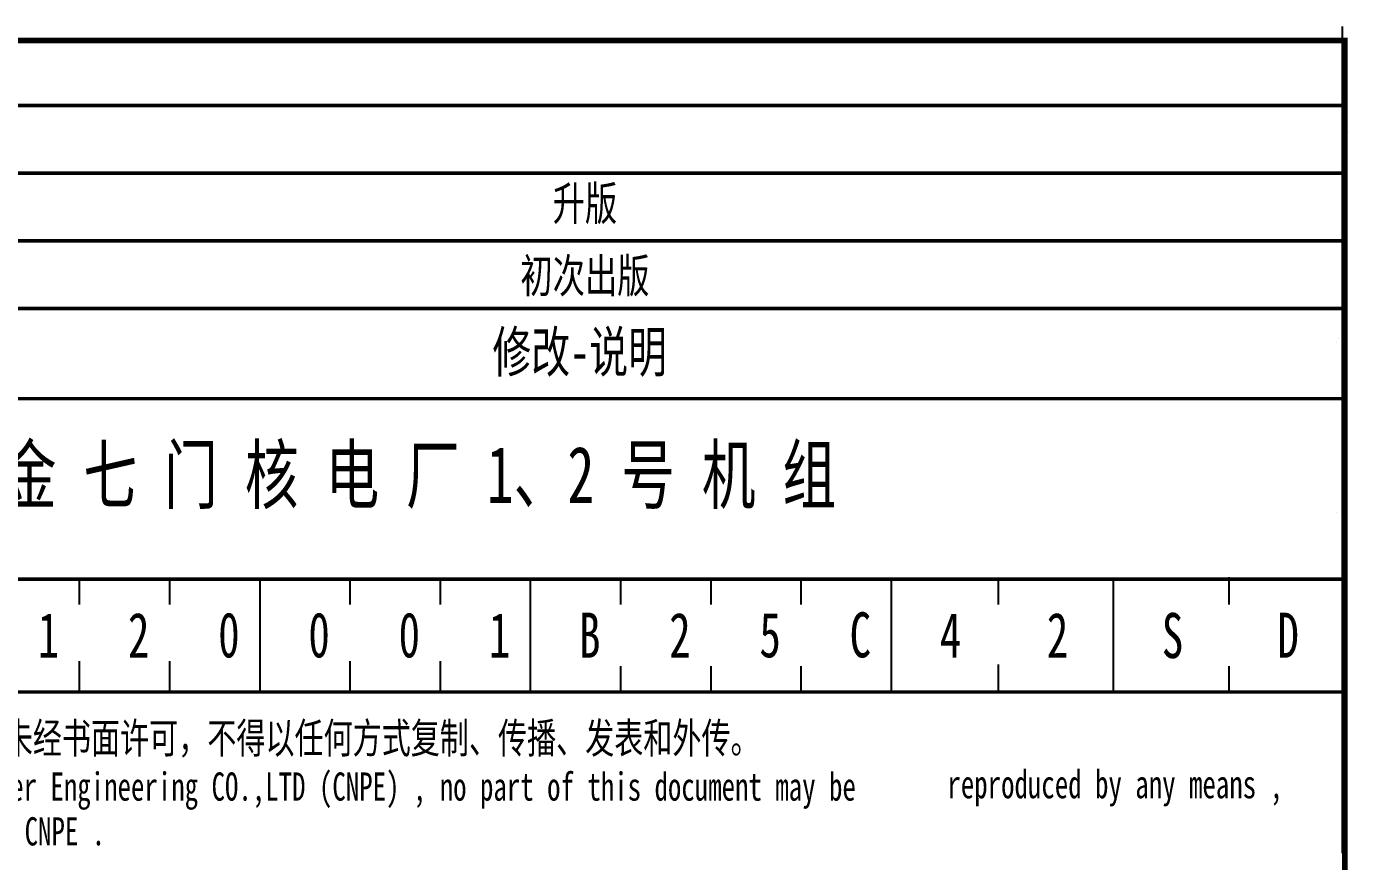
# Model space of a CAD drawing. Header units: inches. Extents: x 6167 to 15201, y -11413 to -4745.
# Drawn here: x 9339 to 15201, y -8448 to -4745 of the extents above; entities that cross this region are included whole.
import ezdxf

# ---------------------------------------------------------------- set-up
doc = ezdxf.new("R2010")
doc.units = ezdxf.units.IN
doc.header["$MEASUREMENT"] = 0
doc.layers.add('1', color=7, linetype='Continuous')
doc.styles.add('宋体', font='', dxfattribs={"width": 0.7})
doc.styles.get('宋体').set_extended_font_data('SimSun')

# ---------------------------------------------------------------- blocks, each defined once
blk = doc.blocks.new('图签')
at = {"layer": '1'}
for p, q in [((-0.2, 59.71), (-0.2, 133.01)), ((0, 60.06), (0, 131.76)), ((-0.72, 105.01), (-0.72, 105.01)), ((-0.72, 105.01), (-0.72, 105.01)), ((-0.72, 105.01), (-0.72, 105.01)), ((-0.72, 105.01), (-0.72, 105.01)), ((-0.53, 105.36), (-0.53, 105.36)), ((-0.53, 105.36), (-0.53, 105.36)), ((-0.53, 105.36), (-0.53, 105.36)), ((-0.53, 105.36), (-0.53, 105.36)), ((-112.2, 81.76), (-112.2, 84)), ((-104.2, 81.76), (-104.2, 84)), ((-96.2, 74), (-96.2, 84)), ((-88.2, 81.76), (-88.2, 84)), ((-80.2, 81.76), (-80.2, 84)), ((-72.2, 74), (-72.2, 84)), ((-64.2, 81.76), (-64.2, 84)), ((-56.2, 81.76), (-56.2, 84)), ((-48.2, 81.76), (-48.2, 84)), ((-40.2, 74), (-40.2, 84)), ((-30.71, 81.75), (-30.71, 84)), ((-20.51, 73.94), (-20.51, 83.94)), ((-10.26, 81.76), (-10.26, 84.17)), ((-112.2, 74), (-112.21, 76.72)), ((-104.2, 74), (-104.2, 76.72)), ((-88.2, 74), (-88.2, 76.72)), ((-80.2, 74), (-80.2, 76.72)), ((-64.2, 74), (-64.2, 76.27)), ((-56.2, 74), (-56.2, 76.27)), ((-48.2, 74), (-48.2, 76.27)), ((-30.71, 74.09), (-30.71, 76.44)), ((-10.26, 74), (-10.26, 76.27)), ((-0.2, 74), (-180.2, 74))]:
    blk.add_line(p, q, dxfattribs=at)
at = {"layer": '1', "color": 7}
for p, q in [((0.34, 123.67), (0.34, 123.67)), ((0.34, 123.67), (0.34, 123.67)), ((0.34, 123.67), (0.34, 123.67)), ((0.34, 123.67), (0.34, 123.67)), ((-0.69, 89.9), (-0.69, 89.9)), ((-0.69, 89.9), (-0.69, 89.9)), ((-0.69, 89.9), (-0.69, 89.9)), ((-0.69, 89.9), (-0.69, 89.9))]:
    blk.add_line(p, q, dxfattribs=at)
at = {"layer": '1', "color": 7, "const_width": 0.5}
blk.add_lwpolyline([(-180, 0), (0, 0), (0, 131.76), (-180, 131.76)], close=True, dxfattribs=at)
at = {"layer": '1', "color": 7, "const_width": 0.3}
for points in [[(-180.2, 126), (-0.2, 126)], [(-180.2, 120), (-0.2, 120)], [(-180.2, 114), (-0.2, 114)], [(-180.2, 108), (-0.2, 108)], [(-180.2, 100), (-0.2, 100)], [(-180.2, 84), (-0.2, 84)], [(-180.2, 74), (-0.2, 74)], [(-180, 74), (0, 74)]]:
    blk.add_lwpolyline(points, dxfattribs=at)
at = {"linetype": 'Continuous', "attachment_point": 5, "style": '宋体'}
for s, width, heights, insert, char_height in [('浙 江 金 七 门 核 电 厂 1、2 号 机 组', 163.6991, [-6.65], (-89.21, 92.99), 5), ('1', 5.7748, [-4], (-114.96, 79.03), 4), ('2', 5.7748, [-4], (-106.96, 79.03), 4), ('0', 5.7748, [-4], (-98.96, 79.03), 4), ('0', 5.7748, [-4], (-90.96, 79.03), 4), ('0', 5.7748, [-4], (-82.96, 79.03), 4), ('1', 5.7748, [-4], (-74.96, 79.03), 4), ('B', 5.7748, [-4], (-66.96, 79.03), 4), ('2', 5.7748, [-4], (-58.96, 79.03), 4), ('5', 5.7748, [-4], (-50.96, 79.03), 4), ('C', 5.7748, [-4], (-42.96, 79.03), 4), ('4', 5.7748, [-4], (-34.96, 79.03), 4), ('2', 5.7748, [-4], (-25.47, 79.03), 4), ('S', 5.7748, [-4], (-15.27, 78.97), 4), ('D', 5.7748, [-4], (-5.02, 79.03), 4)]:
    blk.add_mtext_dynamic_manual_height_columns(s, width=width, gutter_width=1, heights=heights, dxfattribs=dict(at, insert=insert, char_height=char_height))
at = {"layer": '1', "color": 7, "style": '宋体', "width": 0.7}
blk.add_text('修改-说明', height=3.6, dxfattribs=at).set_placement((-75.58, 102.36))
at = {"layer": '1', "color": 7, "ltscale": 0.8, "style": '宋体', "width": 0.7}
for s, height, p in [('本文件产权属中国核电工程有限公司（CNPE）所有，未经书面许可，不得以任何方式复制、传播、发表和外传。', 2.7, (-178.2, 68.56)), ('This document is the property of China Nuclear Power Engineering CO.,LTD (CNPE) , no part of this document may be', 2.5, (-177.88, 64.36)), ('reproduced by any means , ', 2.5, (-35.24, 64.57)), ('nor transmitted without the written  permission of CNPE .', 2.5, (-177.79, 60.39))]:
    blk.add_text(s, height=height, dxfattribs=at).set_placement(p)
blk = doc.blocks.new('*U2')
blk.add_blockref('图签', (0, 0))

msp = doc.modelspace()

# ---------------------------------------------------------------- block references
at = {"xscale": 50, "yscale": 50, "zscale": 50}
msp.add_blockref('*U2', (15184.4, -11395.7), dxfattribs=at)

# ---------------------------------------------------------------- texts
at = {"linetype": 'Continuous', "char_height": 150, "attachment_point": 5, "style": '宋体'}
for s, width, heights, insert in [('升版', 322.815, [-196.1], (11815.2, -5538.2)), ('初次出版', 803.098, [-198.6], (11815.2, -5858.8))]:
    msp.add_mtext_dynamic_manual_height_columns(s, width=width, gutter_width=50, heights=heights, dxfattribs=dict(at, insert=insert))

doc.saveas('drawing.dxf')
